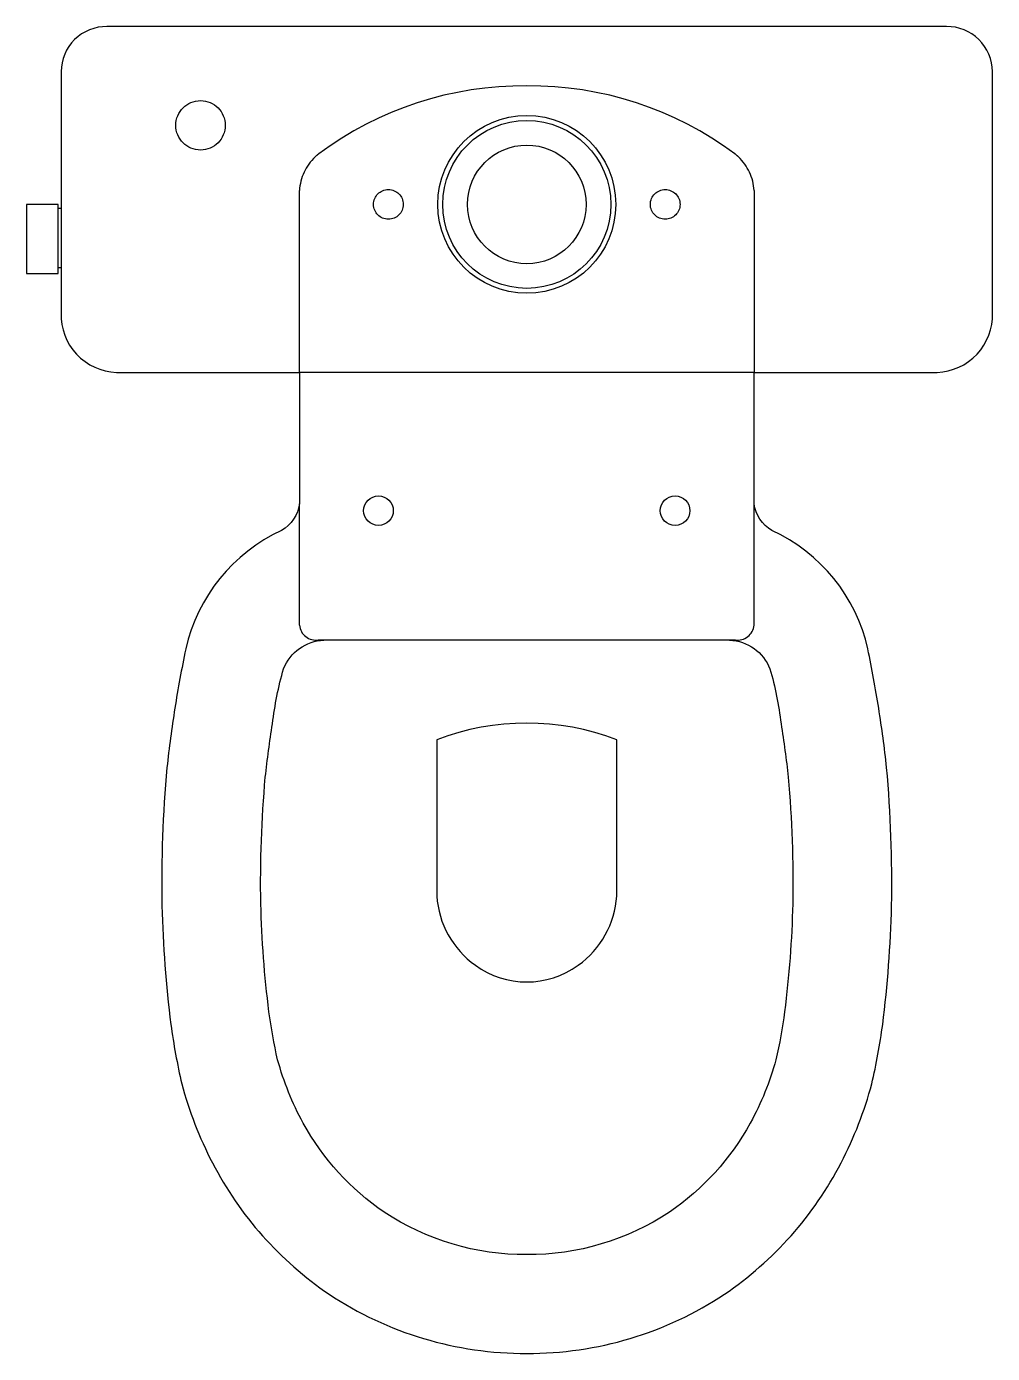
# Model space of a CAD drawing. Extents: x -0.253 to 0.236, y -0.687 to -0.015.
import ezdxf

# ---------------------------------------------------------------- set-up
doc = ezdxf.new("R2010")
doc.units = 0
doc.header["$LTSCALE"] = 50
doc.linetypes.add('HIDDEN', pattern=[0.375, 0.25, -0.125])
doc.layers.get('0').update_dxf_attribs({"linetype": 'CONTINUOUS'})

msp = doc.modelspace()

# ---------------------------------------------------------------- linework, layer by layer
at = {"color": 0}
for points in [[(-0.2355, -0.137), (-0.2355, -0.16, 0.415363), (-0.2075, -0.19), (-0.115, -0.19), (-0.115, -0.2565, -0.230445), (-0.124, -0.27, 0.23338), (-0.1725, -0.33, 0.01224), (-0.178, -0.36, 0.012146), (-0.182, -0.39, 0.027041), (-0.1845, -0.46, 0.02486), (-0.18, -0.52, 0.024258), (-0.1745, -0.55, 0.054364), (-0.159, -0.59, 0.124881), (-0.1, -0.6565, 0.148509), (0, -0.6865, 0.148509), (0.1, -0.6565, 0.124881), (0.159, -0.59, 0.054364), (0.1745, -0.55, 0.024258), (0.18, -0.52, 0.02486), (0.1845, -0.46, 0.027041), (0.182, -0.39, 0.012146), (0.178, -0.36, 0.01224), (0.1725, -0.33, 0.23338), (0.124, -0.27, -0.230445), (0.115, -0.2565), (0.115, -0.19), (0.2075, -0.19, 0.415363), (0.2355, -0.16), (0.2355, -0.0378, 0.416486), (0.21234, -0.015), (0, -0.015), (-0.21234, -0.015, 0.416486), (-0.2355, -0.0378), (-0.2355, -0.107), (-0.237, -0.107), (-0.237, -0.105), (-0.253, -0.105), (-0.253, -0.14), (-0.237, -0.14), (-0.237, -0.137)], [(0.026, -0.49, 0.226513), (0.0455, -0.455), (0.0455, -0.376, 0.186813), (-0.0455, -0.376), (-0.0455, -0.455, 0.226513), (-0.026, -0.49, 0.326923)]]:
    msp.add_lwpolyline(points, format="xyb", close=True, dxfattribs=at)
at = {"color": 0, "linetype": 'HIDDEN'}
msp.add_lwpolyline([(0, -0.19), (-0.115, -0.19), (-0.115, -0.098, -0.188728), (-0.10709, -0.08099, -0.034781), (-0.10524, -0.07943, -0.163221), (0, -0.045, -0.163221), (0.10524, -0.07943, -0.034781), (0.10709, -0.08099, -0.188728), (0.115, -0.098), (0.115, -0.19)], format="xyb", close=True, dxfattribs=at)
at = {"color": 0}
for points in [[(-0.237, -0.137), (-0.237, -0.107)], [(-0.115, -0.318), (-0.115, -0.2565)], [(0.115, -0.318), (0.115, -0.2565)], [(0.10542, -0.32542), (0.10352, -0.3255), (0, -0.3255), (-0.10352, -0.3255), (-0.10542, -0.32542)]]:
    msp.add_lwpolyline(points, dxfattribs=at)
for points in [[(-0.2355, -0.107), (-0.2355, -0.137, 0.415363)], [(0.1026, -0.3255, -0.294455), (0.123, -0.34, -0.039934), (0.12861, -0.36781, -0.011944), (0.13224, -0.39494, -0.026776), (0.13451, -0.45891, -0.024689), (0.13041, -0.51358, -0.023307), (0.126, -0.53783, -0.058725), (0.11305, -0.56992, -0.118027), (0.07212, -0.61499, -0.148338), (0, -0.6365, -0.148338), (-0.07212, -0.61499, -0.118027), (-0.11305, -0.56992, -0.058725), (-0.126, -0.53783, -0.023307), (-0.13041, -0.51358, -0.024689), (-0.13451, -0.45891, -0.026776), (-0.13224, -0.39494, -0.011944), (-0.12861, -0.36781, -0.039934), (-0.123, -0.34, -0.294455), (-0.1026, -0.3255)]]:
    msp.add_lwpolyline(points, format="xyb", dxfattribs=at)
at = {"color": 0, "linetype": 'HIDDEN'}
for centre, radius in [((-0.165, -0.065), 0.0125), ((0, -0.105), 0.045), ((0, -0.105), 0.0425), ((0, -0.105), 0.03), ((-0.07, -0.105), 0.0075), ((0.07, -0.105), 0.0075)]:
    msp.add_circle(centre, radius, dxfattribs=at)
at = {"color": 0}
for centre in [(-0.075, -0.26), (0.075, -0.26)]:
    msp.add_circle(centre, 0.0075, dxfattribs=at)
for centre, start, end in [((-0.10663, -0.31709), 186.19103, 278.25366), ((0.10663, -0.31709), 261.74634, 353.80897)]:
    msp.add_arc(centre, 0.00842, start, end, dxfattribs=at)

doc.saveas('drawing.dxf')
